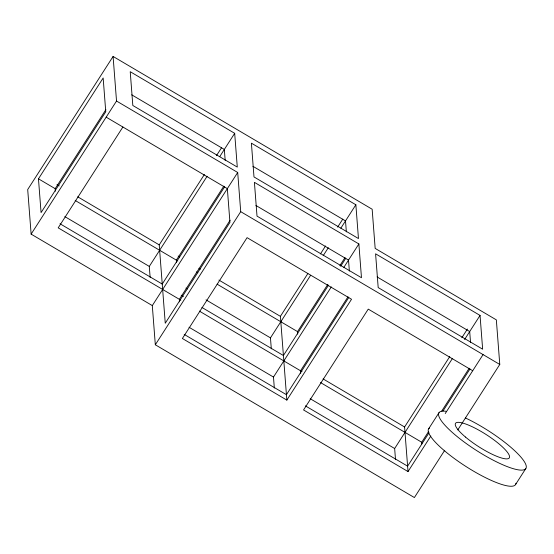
<?xml version="1.0" encoding="UTF-8"?>
<svg xmlns="http://www.w3.org/2000/svg" width="554" height="554" viewBox="0 0 554 554"><rect width="100%" height="100%" fill="white"/><g stroke="black" fill="none" stroke-linecap="round" stroke-linejoin="round"><path stroke-width="0.83" d="M457.777 429.918L499.777 364.456L496.342 319.873L375.169 248.407L372.156 209.225L113.092 56.446L27.7 189.544L31.128 234.127L152.302 305.593L155.321 344.775L414.385 497.554L444.717 450.277M38.468 178.817L103.162 77.982L105.759 111.756L41.065 212.591L38.468 178.817L55.178 188.672L55.372 191.206M55.178 188.672L105.911 109.602M31.128 234.127L116.527 101.029L113.092 56.446M122.884 127.018L58.198 227.853L180.853 300.192M106.174 117.157L227.348 188.623L229.945 222.396L165.251 323.231L159.227 244.875L204.371 174.51M216.469 155.646L221.593 147.669M150.134 277.388L149.289 266.412L207.113 176.283M219.682 156.699L234.681 133.313L130.225 71.701L132.822 105.482L237.285 167.086L234.681 133.313M223.83 186.144L176.352 260.138L176.553 262.672M224.605 186.85L162.239 284.057L60.005 223.761M152.302 305.593L237.701 172.488L116.527 101.029M230.097 220.243L179.371 299.319L179.565 301.847M155.321 344.775L240.713 211.67L237.701 172.488M286.847 400.106L351.534 299.264L247.077 237.659L182.384 338.494L286.847 400.106L280.4 316.341L307.858 273.538M320.427 253.954L325.544 245.969M337.642 227.112L342.767 219.135M271.308 348.854L270.463 337.878L310.6 275.317M323.169 255.726L328.287 247.749M340.855 228.165L355.862 204.772L251.398 143.167L253.995 176.941L358.459 238.552L355.862 204.772M297.727 334.131L297.533 331.604L327.781 284.444M339.879 265.588L345.003 257.603M328.557 285.151L283.413 355.516L201.919 307.456M340.662 266.294L345.779 258.309M274.327 388.035L273.482 377.059L331.299 286.93M343.868 267.34L358.874 243.954L254.411 182.349L257.014 216.122L361.471 277.727L358.874 243.954M348.016 296.785L300.545 370.778L300.739 373.313M348.791 297.491L286.432 394.697L184.191 334.401M472.714 370.73L368.251 309.125L303.557 409.96L408.021 471.565L404.586 426.982L449.73 356.617M461.835 337.753L467.417 329.048M395.501 459.495L394.656 448.518L452.479 358.39M464.577 339.533L480.048 315.42L375.584 253.808L378.188 287.588L482.645 349.193L480.048 315.42M428.658 428.803L439.003 412.668M421.85 443.934L421.719 442.244L428.699 431.365M441.732 411.047L469.19 368.251M429.011 432.792L407.606 466.163L305.365 405.867M442.971 411.026L469.972 368.957M408.021 471.565L430.825 436.019M445.25 413.533L483.06 354.595M515.469 484.667L525.815 468.532M131.727 94.831L224.335 149.442L225.18 160.425M252.901 166.29L345.509 220.907L346.354 231.884M255.913 205.472L348.521 260.089L349.366 271.065M377.087 276.938L469.695 331.548L470.54 342.531M240.713 211.67L499.777 364.456M56.986 184.579L59.209 185.888M77.733 196.815L159.227 244.875M178.159 256.045L179.641 256.918M198.907 268.274L200.389 269.154M218.906 280.075L280.4 316.341M75.185 200.472L177.834 261.01M196.358 271.931L197.84 272.81M217.099 284.167L297.533 331.604M64.832 216.607L149.289 266.412M186.006 288.066L187.487 288.939M206.012 299.866L270.463 337.878M181.179 295.22L183.402 296.535M323.093 378.922L404.586 426.982M199.371 311.113L302.027 371.651M320.544 382.579L421.719 442.244M189.025 327.248L273.482 377.059M310.198 398.714L394.656 448.518M515.94 483.254A51.619 11.509 32.7 0 1 466.025 466.537A51.619 11.509 32.7 0 1 429.572 427.958M465.478 417.993A51.619 11.509 32.7 0 1 526.196 465.838A51.619 11.509 32.7 0 1 471.129 446.94A51.619 11.509 32.7 0 1 445.901 411.276M465.499 437.058A31.952 7.126 32.7 0 0 509.278 457.895A31.952 7.126 32.7 0 0 472.458 426.857A31.952 7.126 32.7 0 0 465.499 437.058"/></g></svg>
